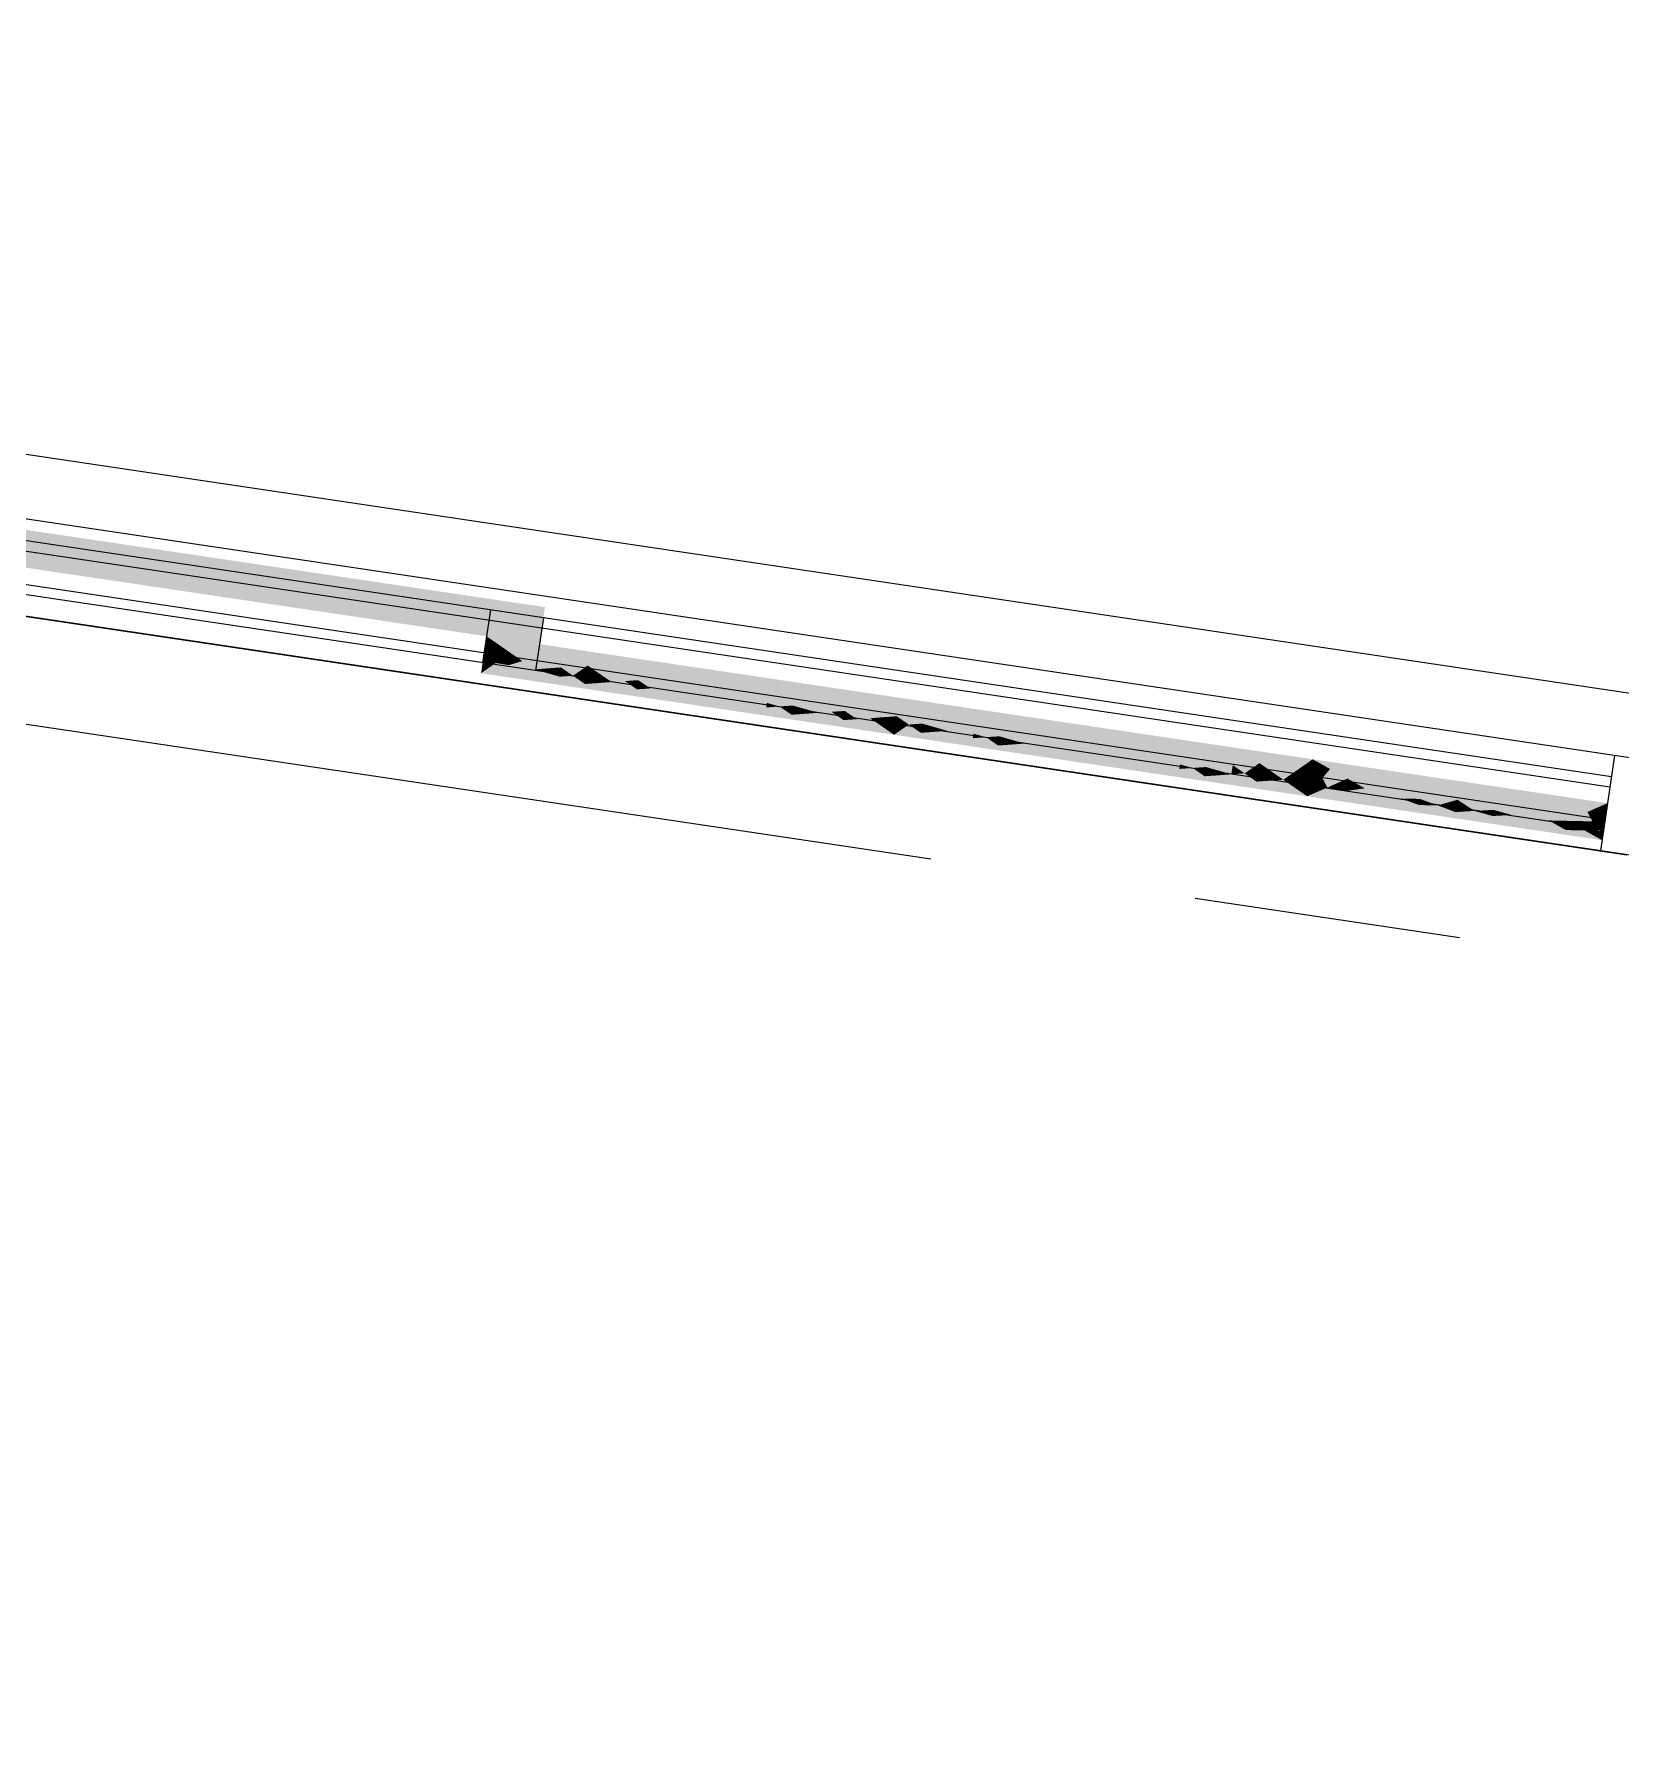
# Model space of a CAD drawing. Header units: millimetres. Extents: x 338 to 506, y 179 to 335.
# Drawn here: x 430.573 to 432.057, y 297.796 to 299.394 of the extents above; entities that cross this region are included whole.
import ezdxf

# ---------------------------------------------------------------- set-up
doc = ezdxf.new("R2010")
doc.units = ezdxf.units.MM
doc.linetypes.add('CENTER', pattern=[2, 1.25, -0.25, 0.25, -0.25])
doc.linetypes.add('DASHED2', pattern=[0.375, 0.25, -0.125])
for name, color, linetype in [('EJES_DE_COLUMNA', 255, 'DASHED2'), ('MUROS', 32, 'Continuous'), ('REJAS', 151, 'Continuous'), ('VENTANAS', 144, 'Continuous')]:
    doc.layers.add(name, color=color, linetype=linetype)

# ---------------------------------------------------------------- blocks, each defined once
blk = doc.blocks.new('*U694')
at = {"layer": 'REJAS', "color": 18, "linetype": 'Continuous', "extrusion": (0, 0, -1)}
for points in [[(-3014.7938, 1915.8071), (-3014.8288, 1914.7471), (-3014.7938, 1914.7471)], [(-3014.7938, 1915.8071), (-3014.8288, 1915.8071), (-3014.8288, 1914.7471)]]:
    blk.add_solid(points, dxfattribs=at)
blk = doc.blocks.new('*U695')
at = {"layer": 'REJAS', "color": 18, "linetype": 'Continuous', "extrusion": (0, 0, -1)}
for points in [[(-3014.7676, 1914.6018), (-3014.7588, 1914.4065), (-3014.7588, 1914.7971)], [(-3014.7588, 1914.7971), (-3014.7685, 1914.7931), (-3014.7703, 1914.7849)], [(-3014.7636, 1914.7951), (-3014.7588, 1914.7971), (-3014.7679, 1914.7958)], [(-3014.7588, 1914.7971), (-3014.7676, 1914.7971), (-3014.7679, 1914.7958)], [(-3014.7643, 1914.7727), (-3014.7588, 1914.7971), (-3014.7701, 1914.7727)], [(-3014.7588, 1914.7971), (-3014.7703, 1914.7849), (-3014.7701, 1914.7727)], [(-3014.7697, 1914.7483), (-3014.7632, 1914.6995), (-3014.7588, 1914.7971)], [(-3014.7685, 1914.7931), (-3014.7636, 1914.7951), (-3014.7679, 1914.7958)], [(-3014.7763, 1914.4065), (-3014.7676, 1914.6018), (-3014.7938, 1914.7971)], [(-3014.7676, 1914.7971), (-3014.7763, 1914.7971), (-3014.7679, 1914.7958)], [(-3014.7763, 1914.7971), (-3014.7724, 1914.7951), (-3014.7679, 1914.7958)], [(-3014.7679, 1914.7958), (-3014.7724, 1914.7951), (-3014.7685, 1914.7931)], [(-3014.7685, 1914.7931), (-3014.7763, 1914.7971), (-3014.7781, 1914.789)], [(-3014.7685, 1914.7931), (-3014.7781, 1914.789), (-3014.7703, 1914.7849)], [(-3014.7807, 1914.6995), (-3014.7697, 1914.7483), (-3014.7938, 1914.7971)], [(-3014.7701, 1914.7727), (-3014.7703, 1914.7849), (-3014.7818, 1914.7727)], [(-3014.7818, 1914.7727), (-3014.7703, 1914.7849), (-3014.7781, 1914.789)], [(-3014.7763, 1914.4065), (-3014.7938, 1914.7971), (-3014.7938, 1914.0159)], [(-3014.7763, 1914.7971), (-3014.7938, 1914.7971), (-3014.7781, 1914.789)], [(-3014.7938, 1914.7971), (-3014.7878, 1914.7849), (-3014.7781, 1914.789)], [(-3014.7781, 1914.789), (-3014.7878, 1914.7849), (-3014.7818, 1914.7727)], [(-3014.7697, 1914.7483), (-3014.7643, 1914.7727), (-3014.7701, 1914.7727)], [(-3014.7758, 1914.7605), (-3014.7697, 1914.7483), (-3014.7701, 1914.7727)], [(-3014.7818, 1914.7727), (-3014.7758, 1914.7605), (-3014.7701, 1914.7727)], [(-3014.7697, 1914.7483), (-3014.7725, 1914.7361), (-3014.7681, 1914.7361)], [(-3014.7692, 1914.7117), (-3014.7632, 1914.6995), (-3014.7665, 1914.7239)], [(-3014.7695, 1914.73), (-3014.7665, 1914.7239), (-3014.7681, 1914.7361)], [(-3014.768, 1914.7269), (-3014.7704, 1914.7259), (-3014.7665, 1914.7239)], [(-3014.7665, 1914.7239), (-3014.7704, 1914.7259), (-3014.7708, 1914.7239)], [(-3014.7693, 1914.7208), (-3014.7665, 1914.7239), (-3014.7713, 1914.7219)], [(-3014.7665, 1914.7239), (-3014.7708, 1914.7239), (-3014.7713, 1914.7219)], [(-3014.7678, 1914.7178), (-3014.7665, 1914.7239), (-3014.7693, 1914.7178)], [(-3014.7665, 1914.7239), (-3014.7693, 1914.7208), (-3014.7693, 1914.7178)], [(-3014.7695, 1914.73), (-3014.7704, 1914.7259), (-3014.768, 1914.7269)], [(-3014.7725, 1914.7361), (-3014.7695, 1914.73), (-3014.7681, 1914.7361)], [(-3014.7752, 1914.7239), (-3014.7807, 1914.6995), (-3014.7692, 1914.7117)], [(-3014.7722, 1914.7178), (-3014.7693, 1914.7208), (-3014.7713, 1914.7219)], [(-3014.7693, 1914.7178), (-3014.7693, 1914.7208), (-3014.7722, 1914.7178)], [(-3014.7725, 1914.7361), (-3014.7752, 1914.7239), (-3014.7695, 1914.73)], [(-3014.7704, 1914.7259), (-3014.7695, 1914.73), (-3014.7723, 1914.7269)], [(-3014.7752, 1914.7239), (-3014.7704, 1914.7259), (-3014.7723, 1914.7269)], [(-3014.7708, 1914.7239), (-3014.7704, 1914.7259), (-3014.7752, 1914.7239)], [(-3014.7713, 1914.7219), (-3014.7708, 1914.7239), (-3014.7752, 1914.7239)], [(-3014.7752, 1914.7239), (-3014.7737, 1914.7208), (-3014.7713, 1914.7219)], [(-3014.7737, 1914.7208), (-3014.7722, 1914.7178), (-3014.7713, 1914.7219)], [(-3014.7632, 1914.6995), (-3014.7662, 1914.7056), (-3014.771, 1914.7035)], [(-3014.771, 1914.7035), (-3014.7662, 1914.7056), (-3014.7692, 1914.7117)], [(-3014.7692, 1914.7117), (-3014.7678, 1914.7178), (-3014.7693, 1914.7178)], [(-3014.7707, 1914.7147), (-3014.7692, 1914.7117), (-3014.7693, 1914.7178)], [(-3014.7692, 1914.7117), (-3014.7749, 1914.7056), (-3014.771, 1914.7035)], [(-3014.7722, 1914.7178), (-3014.7707, 1914.7147), (-3014.7693, 1914.7178)], [(-3014.7749, 1914.7056), (-3014.7807, 1914.6995), (-3014.771, 1914.7035)], [(-3014.7632, 1914.6995), (-3014.7651, 1914.7005), (-3014.7674, 1914.7002)], [(-3014.7674, 1914.7002), (-3014.7676, 1914.6995), (-3014.7632, 1914.6995)], [(-3014.7632, 1914.6995), (-3014.768, 1914.6974), (-3014.7689, 1914.6934)], [(-3014.7656, 1914.6985), (-3014.7632, 1914.6995), (-3014.7677, 1914.6988)], [(-3014.7632, 1914.6995), (-3014.7676, 1914.6995), (-3014.7677, 1914.6988)], [(-3014.7659, 1914.6873), (-3014.7632, 1914.6995), (-3014.7688, 1914.6873)], [(-3014.7632, 1914.6995), (-3014.7689, 1914.6934), (-3014.7688, 1914.6873)], [(-3014.7687, 1914.6751), (-3014.7654, 1914.6506), (-3014.7632, 1914.6995)], [(-3014.7651, 1914.7005), (-3014.7671, 1914.7015), (-3014.7674, 1914.7002)], [(-3014.768, 1914.6974), (-3014.7656, 1914.6985), (-3014.7677, 1914.6988)], [(-3014.77, 1914.7015), (-3014.7671, 1914.7015), (-3014.7691, 1914.7025)], [(-3014.7671, 1914.7015), (-3014.7695, 1914.7005), (-3014.7674, 1914.7002)], [(-3014.7671, 1914.7015), (-3014.77, 1914.7015), (-3014.7695, 1914.7005)], [(-3014.7695, 1914.7005), (-3014.7719, 1914.6995), (-3014.7674, 1914.7002)], [(-3014.7719, 1914.6995), (-3014.7676, 1914.6995), (-3014.7674, 1914.7002)], [(-3014.7676, 1914.6995), (-3014.7719, 1914.6995), (-3014.7677, 1914.6988)], [(-3014.7719, 1914.6995), (-3014.77, 1914.6985), (-3014.7677, 1914.6988)], [(-3014.7677, 1914.6988), (-3014.77, 1914.6985), (-3014.768, 1914.6974)], [(-3014.768, 1914.6974), (-3014.7719, 1914.6995), (-3014.7728, 1914.6954)], [(-3014.768, 1914.6974), (-3014.7728, 1914.6954), (-3014.7689, 1914.6934)], [(-3014.7741, 1914.6506), (-3014.7687, 1914.6751), (-3014.7807, 1914.6995)], [(-3014.7688, 1914.6873), (-3014.7689, 1914.6934), (-3014.7747, 1914.6873)], [(-3014.7747, 1914.6873), (-3014.7689, 1914.6934), (-3014.7728, 1914.6954)], [(-3014.771, 1914.7035), (-3014.77, 1914.7015), (-3014.7691, 1914.7025)], [(-3014.7695, 1914.7005), (-3014.77, 1914.7015), (-3014.7719, 1914.6995)], [(-3014.7715, 1914.7015), (-3014.77, 1914.7015), (-3014.771, 1914.7035)], [(-3014.7719, 1914.6995), (-3014.77, 1914.7015), (-3014.7715, 1914.7015)], [(-3014.7807, 1914.6995), (-3014.7719, 1914.6995), (-3014.771, 1914.7035)], [(-3014.7719, 1914.6995), (-3014.7807, 1914.6995), (-3014.7728, 1914.6954)], [(-3014.7807, 1914.6995), (-3014.7777, 1914.6934), (-3014.7728, 1914.6954)], [(-3014.7728, 1914.6954), (-3014.7777, 1914.6934), (-3014.7747, 1914.6873)], [(-3014.7714, 1914.6629), (-3014.7654, 1914.6506), (-3014.7687, 1914.6751)], [(-3014.7687, 1914.6751), (-3014.7659, 1914.6873), (-3014.7688, 1914.6873)], [(-3014.7717, 1914.6812), (-3014.7687, 1914.6751), (-3014.7688, 1914.6873)], [(-3014.7747, 1914.6873), (-3014.7717, 1914.6812), (-3014.7688, 1914.6873)], [(-3014.7693, 1914.6527), (-3014.7669, 1914.6537), (-3014.7684, 1914.6567)], [(-3014.7714, 1914.6629), (-3014.7741, 1914.6506), (-3014.7684, 1914.6567)], [(-3014.7684, 1914.6567), (-3014.7713, 1914.6537), (-3014.7693, 1914.6527)], [(-3014.7654, 1914.6506), (-3014.7669, 1914.6537), (-3014.7693, 1914.6527)], [(-3014.7697, 1914.6506), (-3014.7654, 1914.6506), (-3014.7693, 1914.6527)], [(-3014.7682, 1914.6476), (-3014.7654, 1914.6506), (-3014.7702, 1914.6486)], [(-3014.7654, 1914.6506), (-3014.7697, 1914.6506), (-3014.7702, 1914.6486)], [(-3014.7711, 1914.6445), (-3014.7681, 1914.6384), (-3014.7654, 1914.6506)], [(-3014.7708, 1914.6262), (-3014.7676, 1914.6018), (-3014.7654, 1914.6506)], [(-3014.7708, 1914.6262), (-3014.7681, 1914.6384), (-3014.7741, 1914.6506)], [(-3014.7711, 1914.6445), (-3014.7682, 1914.6476), (-3014.7702, 1914.6486)], [(-3014.7713, 1914.6537), (-3014.7741, 1914.6506), (-3014.7693, 1914.6527)], [(-3014.7741, 1914.6506), (-3014.7697, 1914.6506), (-3014.7693, 1914.6527)], [(-3014.7697, 1914.6506), (-3014.7741, 1914.6506), (-3014.7702, 1914.6486)], [(-3014.7741, 1914.6506), (-3014.7726, 1914.6476), (-3014.7702, 1914.6486)], [(-3014.7702, 1914.6486), (-3014.7726, 1914.6476), (-3014.7711, 1914.6445)], [(-3014.7697, 1914.553), (-3014.7632, 1914.5042), (-3014.7676, 1914.6018)], [(-3014.7708, 1914.5286), (-3014.7665, 1914.5286), (-3014.7697, 1914.553)], [(-3014.7692, 1914.5164), (-3014.7632, 1914.5042), (-3014.7665, 1914.5286)], [(-3014.7677, 1914.5133), (-3014.7691, 1914.5103), (-3014.7662, 1914.5103)], [(-3014.7665, 1914.5286), (-3014.7708, 1914.5286), (-3014.7692, 1914.5164)], [(-3014.7692, 1914.5164), (-3014.7691, 1914.5103), (-3014.7677, 1914.5133)], [(-3014.7691, 1914.5103), (-3014.7692, 1914.5164), (-3014.7706, 1914.5103)], [(-3014.7692, 1914.5164), (-3014.7708, 1914.5286), (-3014.7719, 1914.5042)], [(-3014.7654, 1914.4553), (-3014.7588, 1914.4065), (-3014.7632, 1914.5042)], [(-3014.7647, 1914.5072), (-3014.7671, 1914.5062), (-3014.7632, 1914.5042)], [(-3014.7632, 1914.5042), (-3014.7671, 1914.5062), (-3014.7676, 1914.5042)], [(-3014.7659, 1914.492), (-3014.7632, 1914.5042), (-3014.7689, 1914.4981)], [(-3014.7676, 1914.5042), (-3014.768, 1914.5021), (-3014.7632, 1914.5042)], [(-3014.7632, 1914.5042), (-3014.768, 1914.5021), (-3014.7661, 1914.5011)], [(-3014.7687, 1914.4797), (-3014.7654, 1914.4553), (-3014.7632, 1914.5042)], [(-3014.7662, 1914.5103), (-3014.7671, 1914.5062), (-3014.7647, 1914.5072)], [(-3014.7659, 1914.492), (-3014.7689, 1914.4981), (-3014.7703, 1914.492)], [(-3014.768, 1914.5021), (-3014.7689, 1914.4981), (-3014.7661, 1914.5011)], [(-3014.7662, 1914.5103), (-3014.7691, 1914.5103), (-3014.7691, 1914.5072)], [(-3014.7671, 1914.5062), (-3014.7662, 1914.5103), (-3014.7691, 1914.5072)], [(-3014.7695, 1914.5052), (-3014.7671, 1914.5062), (-3014.7691, 1914.5072)], [(-3014.7695, 1914.5052), (-3014.7676, 1914.5042), (-3014.7671, 1914.5062)], [(-3014.7719, 1914.5042), (-3014.7676, 1914.5042), (-3014.7695, 1914.5052)], [(-3014.7719, 1914.5042), (-3014.768, 1914.5021), (-3014.7676, 1914.5042)], [(-3014.7704, 1914.5011), (-3014.768, 1914.5021), (-3014.7719, 1914.5042)], [(-3014.7689, 1914.4981), (-3014.768, 1914.5021), (-3014.7704, 1914.5011)], [(-3014.7719, 1914.5042), (-3014.7741, 1914.4553), (-3014.7687, 1914.4797)], [(-3014.7689, 1914.4981), (-3014.7719, 1914.5042), (-3014.7703, 1914.492)], [(-3014.7691, 1914.5072), (-3014.7691, 1914.5103), (-3014.7719, 1914.5042)], [(-3014.7719, 1914.5042), (-3014.7691, 1914.5103), (-3014.7706, 1914.5103)], [(-3014.7695, 1914.5052), (-3014.7691, 1914.5072), (-3014.7719, 1914.5042)], [(-3014.7703, 1914.492), (-3014.7687, 1914.4797), (-3014.7659, 1914.492)], [(-3014.7687, 1914.4797), (-3014.7714, 1914.4675), (-3014.7654, 1914.4553)], [(-3014.7684, 1914.4614), (-3014.7714, 1914.4675), (-3014.7741, 1914.4553)], [(-3014.7708, 1914.4309), (-3014.7588, 1914.4065), (-3014.7654, 1914.4553)], [(-3014.7654, 1914.4553), (-3014.7669, 1914.4584), (-3014.7693, 1914.4574)], [(-3014.7697, 1914.4553), (-3014.7654, 1914.4553), (-3014.7693, 1914.4574)], [(-3014.7681, 1914.4431), (-3014.7654, 1914.4553), (-3014.7711, 1914.4492)], [(-3014.7682, 1914.4523), (-3014.7654, 1914.4553), (-3014.7702, 1914.4533)], [(-3014.7654, 1914.4553), (-3014.7697, 1914.4553), (-3014.7702, 1914.4533)], [(-3014.7693, 1914.4574), (-3014.7669, 1914.4584), (-3014.7684, 1914.4614)], [(-3014.7681, 1914.4431), (-3014.7741, 1914.4553), (-3014.7708, 1914.4309)], [(-3014.7711, 1914.4492), (-3014.7682, 1914.4523), (-3014.7702, 1914.4533)], [(-3014.7684, 1914.4614), (-3014.7713, 1914.4584), (-3014.7693, 1914.4574)], [(-3014.7713, 1914.4584), (-3014.7741, 1914.4553), (-3014.7693, 1914.4574)], [(-3014.7741, 1914.4553), (-3014.7697, 1914.4553), (-3014.7693, 1914.4574)], [(-3014.7697, 1914.4553), (-3014.7741, 1914.4553), (-3014.7702, 1914.4533)], [(-3014.7741, 1914.4553), (-3014.7726, 1914.4523), (-3014.7702, 1914.4533)], [(-3014.7702, 1914.4533), (-3014.7726, 1914.4523), (-3014.7711, 1914.4492)], [(-3014.7708, 1914.4309), (-3014.7741, 1914.4553), (-3014.7763, 1914.4065)], [(-3014.7648, 1914.4187), (-3014.7667, 1914.4106), (-3014.7618, 1914.4126)], [(-3014.7678, 1914.4248), (-3014.7707, 1914.4187), (-3014.7648, 1914.4187)], [(-3014.7648, 1914.4187), (-3014.7707, 1914.4187), (-3014.7706, 1914.4126)], [(-3014.7667, 1914.4106), (-3014.7648, 1914.4187), (-3014.7706, 1914.4126)], [(-3014.7708, 1914.4309), (-3014.7707, 1914.4187), (-3014.7678, 1914.4248)], [(-3014.7706, 1914.4126), (-3014.7707, 1914.4187), (-3014.7763, 1914.4065)], [(-3014.7707, 1914.4187), (-3014.7708, 1914.4309), (-3014.7736, 1914.4187)], [(-3014.7763, 1914.4065), (-3014.7707, 1914.4187), (-3014.7736, 1914.4187)], [(-3014.7618, 1914.4126), (-3014.7667, 1914.4106), (-3014.7588, 1914.4065)], [(-3014.7588, 1914.4065), (-3014.7667, 1914.4106), (-3014.7676, 1914.4065)], [(-3014.7632, 1914.3088), (-3014.7588, 1914.4065), (-3014.7697, 1914.3577)], [(-3014.7643, 1914.3821), (-3014.7588, 1914.4065), (-3014.7703, 1914.3943)], [(-3014.7676, 1914.4065), (-3014.7685, 1914.4024), (-3014.7588, 1914.4065)], [(-3014.7588, 1914.4065), (-3014.7685, 1914.4024), (-3014.7646, 1914.4004)], [(-3014.7676, 1914.2112), (-3014.7588, 1914.0159), (-3014.7588, 1914.4065)], [(-3014.7685, 1914.4024), (-3014.7703, 1914.3943), (-3014.7646, 1914.4004)], [(-3014.7715, 1914.4085), (-3014.7667, 1914.4106), (-3014.7706, 1914.4126)], [(-3014.7715, 1914.4085), (-3014.7676, 1914.4065), (-3014.7667, 1914.4106)], [(-3014.7763, 1914.4065), (-3014.7676, 1914.4065), (-3014.7715, 1914.4085)], [(-3014.7763, 1914.4065), (-3014.7851, 1914.2112), (-3014.7676, 1914.2112)], [(-3014.7763, 1914.4065), (-3014.7685, 1914.4024), (-3014.7676, 1914.4065)], [(-3014.7733, 1914.4004), (-3014.7685, 1914.4024), (-3014.7763, 1914.4065)], [(-3014.7703, 1914.3943), (-3014.7685, 1914.4024), (-3014.7733, 1914.4004)], [(-3014.7697, 1914.3577), (-3014.7763, 1914.4065), (-3014.7719, 1914.3088)], [(-3014.7703, 1914.3943), (-3014.7763, 1914.4065), (-3014.773, 1914.3821)], [(-3014.7715, 1914.4085), (-3014.7706, 1914.4126), (-3014.7763, 1914.4065)], [(-3014.7643, 1914.3821), (-3014.7658, 1914.3851), (-3014.7682, 1914.3841)], [(-3014.7658, 1914.3851), (-3014.7673, 1914.3882), (-3014.7682, 1914.3841)], [(-3014.7673, 1914.3882), (-3014.7703, 1914.3943), (-3014.773, 1914.3821)], [(-3014.7673, 1914.3882), (-3014.7702, 1914.3851), (-3014.7682, 1914.3841)], [(-3014.7702, 1914.3851), (-3014.773, 1914.3821), (-3014.7682, 1914.3841)], [(-3014.7682, 1914.3841), (-3014.7687, 1914.3821), (-3014.7643, 1914.3821)], [(-3014.767, 1914.3699), (-3014.7643, 1914.3821), (-3014.77, 1914.376)], [(-3014.7687, 1914.3821), (-3014.7691, 1914.3801), (-3014.7643, 1914.3821)], [(-3014.7643, 1914.3821), (-3014.7691, 1914.3801), (-3014.7672, 1914.379)], [(-3014.767, 1914.3699), (-3014.77, 1914.376), (-3014.7714, 1914.3699)], [(-3014.7697, 1914.3577), (-3014.767, 1914.3699), (-3014.7714, 1914.3699)], [(-3014.7691, 1914.3801), (-3014.77, 1914.376), (-3014.7672, 1914.379)], [(-3014.773, 1914.3821), (-3014.7687, 1914.3821), (-3014.7682, 1914.3841)], [(-3014.773, 1914.3821), (-3014.7691, 1914.3801), (-3014.7687, 1914.3821)], [(-3014.7715, 1914.379), (-3014.7691, 1914.3801), (-3014.773, 1914.3821)], [(-3014.77, 1914.376), (-3014.7691, 1914.3801), (-3014.7715, 1914.379)], [(-3014.77, 1914.376), (-3014.773, 1914.3821), (-3014.7714, 1914.3699)], [(-3014.7697, 1914.3577), (-3014.7708, 1914.3333), (-3014.7665, 1914.3333)], [(-3014.7665, 1914.3333), (-3014.7692, 1914.3211), (-3014.7632, 1914.3088)], [(-3014.7665, 1914.3333), (-3014.7708, 1914.3333), (-3014.7692, 1914.3211)], [(-3014.7692, 1914.3211), (-3014.7691, 1914.315), (-3014.7677, 1914.318)], [(-3014.7691, 1914.315), (-3014.7692, 1914.3211), (-3014.7706, 1914.315)], [(-3014.7692, 1914.3211), (-3014.7708, 1914.3333), (-3014.7719, 1914.3088)], [(-3014.7647, 1914.3119), (-3014.7671, 1914.3109), (-3014.7632, 1914.3088)], [(-3014.7632, 1914.3088), (-3014.7671, 1914.3109), (-3014.7676, 1914.3088)], [(-3014.7654, 1914.26), (-3014.7632, 1914.3088), (-3014.7687, 1914.2844)], [(-3014.7659, 1914.2966), (-3014.7632, 1914.3088), (-3014.7689, 1914.3027)], [(-3014.7676, 1914.3088), (-3014.768, 1914.3068), (-3014.7632, 1914.3088)], [(-3014.7632, 1914.3088), (-3014.768, 1914.3068), (-3014.7661, 1914.3058)], [(-3014.7662, 1914.315), (-3014.7671, 1914.3109), (-3014.7647, 1914.3119)], [(-3014.768, 1914.3068), (-3014.7689, 1914.3027), (-3014.7661, 1914.3058)], [(-3014.7677, 1914.318), (-3014.7691, 1914.315), (-3014.7662, 1914.315)], [(-3014.7662, 1914.315), (-3014.7691, 1914.315), (-3014.7691, 1914.3119)], [(-3014.7671, 1914.3109), (-3014.7662, 1914.315), (-3014.7691, 1914.3119)], [(-3014.7695, 1914.3099), (-3014.7671, 1914.3109), (-3014.7691, 1914.3119)], [(-3014.7695, 1914.3099), (-3014.7676, 1914.3088), (-3014.7671, 1914.3109)], [(-3014.7719, 1914.3088), (-3014.7676, 1914.3088), (-3014.7695, 1914.3099)], [(-3014.7719, 1914.3088), (-3014.768, 1914.3068), (-3014.7676, 1914.3088)], [(-3014.7704, 1914.3058), (-3014.768, 1914.3068), (-3014.7719, 1914.3088)], [(-3014.7689, 1914.3027), (-3014.768, 1914.3068), (-3014.7704, 1914.3058)], [(-3014.7687, 1914.2844), (-3014.7719, 1914.3088), (-3014.7697, 1914.26)], [(-3014.7689, 1914.3027), (-3014.7719, 1914.3088), (-3014.7703, 1914.2966)], [(-3014.7691, 1914.3119), (-3014.7691, 1914.315), (-3014.7719, 1914.3088)], [(-3014.7719, 1914.3088), (-3014.7691, 1914.315), (-3014.7706, 1914.315)], [(-3014.7695, 1914.3099), (-3014.7691, 1914.3119), (-3014.7719, 1914.3088)], [(-3014.7659, 1914.2966), (-3014.7689, 1914.3027), (-3014.7703, 1914.2966)], [(-3014.7687, 1914.2844), (-3014.7659, 1914.2966), (-3014.7703, 1914.2966)], [(-3014.7654, 1914.26), (-3014.7687, 1914.2844), (-3014.7697, 1914.26)], [(-3014.7697, 1914.26), (-3014.7676, 1914.2112), (-3014.7654, 1914.26)], [(-3014.7697, 1914.1624), (-3014.7632, 1914.1135), (-3014.7676, 1914.2112)], [(-3014.7851, 1914.2112), (-3014.7719, 1914.1135), (-3014.7676, 1914.2112)], [(-3014.7851, 1914.2112), (-3014.7938, 1914.0159), (-3014.7719, 1914.1135)], [(-3014.7708, 1914.138), (-3014.7665, 1914.138), (-3014.7697, 1914.1624)], [(-3014.7692, 1914.1257), (-3014.7632, 1914.1135), (-3014.7665, 1914.138)], [(-3014.7665, 1914.138), (-3014.7708, 1914.138), (-3014.7692, 1914.1257)], [(-3014.7692, 1914.1257), (-3014.7708, 1914.138), (-3014.7719, 1914.1135)], [(-3014.7654, 1914.0647), (-3014.7588, 1914.0159), (-3014.7632, 1914.1135)], [(-3014.7647, 1914.1166), (-3014.7671, 1914.1156), (-3014.7632, 1914.1135)], [(-3014.7632, 1914.1135), (-3014.7671, 1914.1156), (-3014.7676, 1914.1135)], [(-3014.7659, 1914.1013), (-3014.7632, 1914.1135), (-3014.7689, 1914.1074)], [(-3014.7676, 1914.1135), (-3014.768, 1914.1115), (-3014.7632, 1914.1135)], [(-3014.7632, 1914.1135), (-3014.768, 1914.1115), (-3014.7661, 1914.1105)], [(-3014.7687, 1914.0891), (-3014.7654, 1914.0647), (-3014.7632, 1914.1135)], [(-3014.7662, 1914.1196), (-3014.7671, 1914.1156), (-3014.7647, 1914.1166)], [(-3014.7677, 1914.1227), (-3014.7691, 1914.1196), (-3014.7662, 1914.1196)], [(-3014.7662, 1914.1196), (-3014.7691, 1914.1196), (-3014.7691, 1914.1166)], [(-3014.7671, 1914.1156), (-3014.7662, 1914.1196), (-3014.7691, 1914.1166)], [(-3014.7695, 1914.1146), (-3014.7671, 1914.1156), (-3014.7691, 1914.1166)], [(-3014.7695, 1914.1146), (-3014.7676, 1914.1135), (-3014.7671, 1914.1156)], [(-3014.7719, 1914.1135), (-3014.7676, 1914.1135), (-3014.7695, 1914.1146)], [(-3014.7719, 1914.1135), (-3014.768, 1914.1115), (-3014.7676, 1914.1135)], [(-3014.7692, 1914.1257), (-3014.7691, 1914.1196), (-3014.7677, 1914.1227)], [(-3014.7704, 1914.1105), (-3014.768, 1914.1115), (-3014.7719, 1914.1135)], [(-3014.7719, 1914.1135), (-3014.7774, 1914.0891), (-3014.7687, 1914.0891)], [(-3014.7689, 1914.1074), (-3014.7719, 1914.1135), (-3014.7703, 1914.1013)], [(-3014.7691, 1914.1196), (-3014.7692, 1914.1257), (-3014.7706, 1914.1196)], [(-3014.7691, 1914.1166), (-3014.7691, 1914.1196), (-3014.7719, 1914.1135)], [(-3014.7719, 1914.1135), (-3014.7691, 1914.1196), (-3014.7706, 1914.1196)], [(-3014.7695, 1914.1146), (-3014.7691, 1914.1166), (-3014.7719, 1914.1135)], [(-3014.7659, 1914.1013), (-3014.7689, 1914.1074), (-3014.7703, 1914.1013)], [(-3014.7703, 1914.1013), (-3014.7687, 1914.0891), (-3014.7659, 1914.1013)], [(-3014.768, 1914.1115), (-3014.7689, 1914.1074), (-3014.7661, 1914.1105)], [(-3014.7689, 1914.1074), (-3014.768, 1914.1115), (-3014.7704, 1914.1105)], [(-3014.7714, 1914.0769), (-3014.7654, 1914.0647), (-3014.7687, 1914.0891)], [(-3014.7774, 1914.0891), (-3014.7714, 1914.0769), (-3014.7687, 1914.0891)], [(-3014.7774, 1914.0891), (-3014.7829, 1914.0647), (-3014.7714, 1914.0769)], [(-3014.7669, 1914.0678), (-3014.769, 1914.0681), (-3014.7654, 1914.0647)], [(-3014.7654, 1914.0647), (-3014.769, 1914.0681), (-3014.7693, 1914.0667)], [(-3014.7673, 1914.0657), (-3014.7696, 1914.0654), (-3014.7654, 1914.0647)], [(-3014.7684, 1914.0708), (-3014.769, 1914.0681), (-3014.7669, 1914.0678)], [(-3014.7693, 1914.0667), (-3014.7696, 1914.0654), (-3014.7673, 1914.0657)], [(-3014.7714, 1914.0769), (-3014.7732, 1914.0688), (-3014.7684, 1914.0708)], [(-3014.769, 1914.0681), (-3014.7684, 1914.0708), (-3014.7708, 1914.0698)], [(-3014.7732, 1914.0688), (-3014.769, 1914.0681), (-3014.7708, 1914.0698)], [(-3014.7693, 1914.0667), (-3014.769, 1914.0681), (-3014.7732, 1914.0688)], [(-3014.7693, 1914.0667), (-3014.7732, 1914.0688), (-3014.7741, 1914.0647)], [(-3014.7696, 1914.0654), (-3014.7693, 1914.0667), (-3014.7717, 1914.0657)], [(-3014.7741, 1914.0647), (-3014.7696, 1914.0654), (-3014.7717, 1914.0657)], [(-3014.7732, 1914.0688), (-3014.7714, 1914.0769), (-3014.7771, 1914.0708)], [(-3014.7829, 1914.0647), (-3014.7732, 1914.0688), (-3014.7771, 1914.0708)], [(-3014.7741, 1914.0647), (-3014.7732, 1914.0688), (-3014.7829, 1914.0647)], [(-3014.7708, 1914.0403), (-3014.7588, 1914.0159), (-3014.7654, 1914.0647)], [(-3014.7654, 1914.0647), (-3014.7696, 1914.0654), (-3014.7697, 1914.0647)], [(-3014.7654, 1914.0647), (-3014.7702, 1914.0627), (-3014.7711, 1914.0586)], [(-3014.7678, 1914.0637), (-3014.7654, 1914.0647), (-3014.7699, 1914.064)], [(-3014.7654, 1914.0647), (-3014.7697, 1914.0647), (-3014.7699, 1914.064)], [(-3014.7681, 1914.0525), (-3014.7654, 1914.0647), (-3014.771, 1914.0525)], [(-3014.7682, 1914.0586), (-3014.7654, 1914.0647), (-3014.7711, 1914.0586)], [(-3014.7702, 1914.0627), (-3014.7678, 1914.0637), (-3014.7699, 1914.064)], [(-3014.7708, 1914.0403), (-3014.7681, 1914.0525), (-3014.771, 1914.0525)], [(-3014.7682, 1914.0586), (-3014.7711, 1914.0586), (-3014.771, 1914.0525)], [(-3014.7697, 1914.0647), (-3014.7696, 1914.0654), (-3014.7741, 1914.0647)], [(-3014.7697, 1914.0647), (-3014.7741, 1914.0647), (-3014.7699, 1914.064)], [(-3014.7741, 1914.0647), (-3014.7722, 1914.0637), (-3014.7699, 1914.064)], [(-3014.7699, 1914.064), (-3014.7722, 1914.0637), (-3014.7702, 1914.0627)], [(-3014.7702, 1914.0627), (-3014.7741, 1914.0647), (-3014.775, 1914.0606)], [(-3014.7702, 1914.0627), (-3014.775, 1914.0606), (-3014.7711, 1914.0586)], [(-3014.7829, 1914.0647), (-3014.7938, 1914.0159), (-3014.7708, 1914.0403)], [(-3014.7739, 1914.0464), (-3014.7708, 1914.0403), (-3014.771, 1914.0525)], [(-3014.771, 1914.0525), (-3014.7711, 1914.0586), (-3014.7769, 1914.0525)], [(-3014.7769, 1914.0525), (-3014.7739, 1914.0464), (-3014.771, 1914.0525)], [(-3014.7769, 1914.0525), (-3014.7711, 1914.0586), (-3014.775, 1914.0606)], [(-3014.775, 1914.0606), (-3014.7741, 1914.0647), (-3014.7829, 1914.0647)], [(-3014.7829, 1914.0647), (-3014.7799, 1914.0586), (-3014.775, 1914.0606)], [(-3014.7799, 1914.0586), (-3014.7769, 1914.0525), (-3014.775, 1914.0606)], [(-3014.7678, 1914.0342), (-3014.7701, 1914.0308), (-3014.7648, 1914.0281)], [(-3014.7708, 1914.0403), (-3014.7701, 1914.0308), (-3014.7678, 1914.0342)], [(-3014.7701, 1914.0308), (-3014.7708, 1914.0403), (-3014.7727, 1914.0322)], [(-3014.7745, 1914.024), (-3014.7708, 1914.0403), (-3014.7823, 1914.0281)], [(-3014.7618, 1914.022), (-3014.766, 1914.0227), (-3014.7588, 1914.0159)], [(-3014.7588, 1914.0159), (-3014.766, 1914.0227), (-3014.7667, 1914.0199)], [(-3014.7627, 1914.0179), (-3014.7673, 1914.0172), (-3014.7588, 1914.0159)], [(-3014.7648, 1914.0281), (-3014.766, 1914.0227), (-3014.7618, 1914.022)], [(-3014.7667, 1914.0199), (-3014.7673, 1914.0172), (-3014.7627, 1914.0179)], [(-3014.7648, 1914.0281), (-3014.7701, 1914.0308), (-3014.7697, 1914.0261)], [(-3014.766, 1914.0227), (-3014.7648, 1914.0281), (-3014.7697, 1914.0261)], [(-3014.7679, 1914.0244), (-3014.7701, 1914.0242), (-3014.766, 1914.0227)], [(-3014.766, 1914.0227), (-3014.7701, 1914.0242), (-3014.7703, 1914.0233)], [(-3014.7703, 1914.0233), (-3014.7706, 1914.022), (-3014.766, 1914.0227)], [(-3014.7667, 1914.0199), (-3014.766, 1914.0227), (-3014.7706, 1914.022)], [(-3014.7686, 1914.021), (-3014.7699, 1914.0206), (-3014.7667, 1914.0199)], [(-3014.7667, 1914.0199), (-3014.7699, 1914.0206), (-3014.7696, 1914.0199)], [(-3014.7667, 1914.0199), (-3014.7694, 1914.0196), (-3014.7679, 1914.0194)], [(-3014.7694, 1914.0196), (-3014.7667, 1914.0199), (-3014.7696, 1914.0199)], [(-3014.7673, 1914.0172), (-3014.7667, 1914.0199), (-3014.7715, 1914.0179)], [(-3014.7763, 1914.0159), (-3014.7673, 1914.0172), (-3014.7715, 1914.0179)], [(-3014.7697, 1914.0261), (-3014.7701, 1914.0242), (-3014.7679, 1914.0244)], [(-3014.7679, 1914.0194), (-3014.7694, 1914.0196), (-3014.7691, 1914.0189)], [(-3014.7706, 1914.022), (-3014.7699, 1914.0206), (-3014.7686, 1914.021)], [(-3014.7691, 1914.0189), (-3014.7725, 1914.0199), (-3014.7715, 1914.0179)], [(-3014.7691, 1914.0189), (-3014.7694, 1914.0196), (-3014.7708, 1914.0194)], [(-3014.7708, 1914.0194), (-3014.7694, 1914.0196), (-3014.7725, 1914.0199)], [(-3014.7725, 1914.0199), (-3014.7694, 1914.0196), (-3014.7696, 1914.0199)], [(-3014.7699, 1914.0206), (-3014.7725, 1914.0199), (-3014.7696, 1914.0199)], [(-3014.7697, 1914.0261), (-3014.7701, 1914.0308), (-3014.7745, 1914.024)], [(-3014.7721, 1914.025), (-3014.7701, 1914.0242), (-3014.7697, 1914.0261)], [(-3014.7715, 1914.021), (-3014.7699, 1914.0206), (-3014.7706, 1914.022)], [(-3014.7725, 1914.0199), (-3014.7699, 1914.0206), (-3014.7715, 1914.021)], [(-3014.7745, 1914.024), (-3014.7701, 1914.0308), (-3014.7727, 1914.0322)], [(-3014.7745, 1914.024), (-3014.7701, 1914.0242), (-3014.7721, 1914.025)], [(-3014.7701, 1914.0242), (-3014.7745, 1914.024), (-3014.7703, 1914.0233)], [(-3014.7745, 1914.024), (-3014.7706, 1914.022), (-3014.7703, 1914.0233)], [(-3014.7745, 1914.024), (-3014.7725, 1914.0199), (-3014.7706, 1914.022)], [(-3014.7715, 1914.0179), (-3014.7725, 1914.0199), (-3014.7763, 1914.0159)], [(-3014.7754, 1914.0199), (-3014.7725, 1914.0199), (-3014.7745, 1914.024)], [(-3014.7763, 1914.0159), (-3014.7725, 1914.0199), (-3014.7754, 1914.0199)], [(-3014.7938, 1914.0159), (-3014.7745, 1914.024), (-3014.7823, 1914.0281)], [(-3014.7763, 1914.0159), (-3014.7745, 1914.024), (-3014.7938, 1914.0159)], [(-3014.7588, 1914.0159), (-3014.7673, 1914.0172), (-3014.7676, 1914.0159)], [(-3014.7676, 1913.9462), (-3014.7646, 1913.8765), (-3014.7588, 1914.0159)], [(-3014.7588, 1914.0159), (-3014.7646, 1913.8765), (-3014.7588, 1913.8765)], [(-3014.7588, 1914.0159), (-3014.7683, 1914.0101), (-3014.7697, 1913.9985)], [(-3014.7636, 1914.013), (-3014.7588, 1914.0159), (-3014.7678, 1914.0139)], [(-3014.7588, 1914.0159), (-3014.7676, 1914.0159), (-3014.7678, 1914.0139)], [(-3014.7632, 1913.981), (-3014.7588, 1914.0159), (-3014.769, 1913.981)], [(-3014.7588, 1914.0159), (-3014.7697, 1913.9985), (-3014.769, 1913.981)], [(-3014.7683, 1914.0101), (-3014.7636, 1914.013), (-3014.7678, 1914.0139)], [(-3014.7718, 1914.0166), (-3014.7676, 1914.0159), (-3014.7673, 1914.0172)], [(-3014.7763, 1914.0159), (-3014.7676, 1914.0159), (-3014.7718, 1914.0166)], [(-3014.7763, 1913.8765), (-3014.7676, 1913.9462), (-3014.7938, 1914.0159)], [(-3014.7676, 1914.0159), (-3014.7763, 1914.0159), (-3014.7678, 1914.0139)], [(-3014.7763, 1914.0159), (-3014.7723, 1914.013), (-3014.7678, 1914.0139)], [(-3014.7678, 1914.0139), (-3014.7723, 1914.013), (-3014.7683, 1914.0101)], [(-3014.7683, 1914.0101), (-3014.7763, 1914.0159), (-3014.7778, 1914.0043)], [(-3014.7683, 1914.0101), (-3014.7778, 1914.0043), (-3014.7697, 1913.9985)], [(-3014.7807, 1913.981), (-3014.7697, 1913.9985), (-3014.7778, 1914.0043)], [(-3014.7763, 1913.8765), (-3014.7938, 1914.0159), (-3014.7938, 1913.7371)], [(-3014.7763, 1914.0159), (-3014.7938, 1914.0159), (-3014.7778, 1914.0043)], [(-3014.7938, 1914.0159), (-3014.7872, 1913.9985), (-3014.7778, 1914.0043)], [(-3014.7778, 1914.0043), (-3014.7872, 1913.9985), (-3014.7807, 1913.981)], [(-3014.769, 1913.981), (-3014.7697, 1913.9985), (-3014.7807, 1913.981)], [(-3014.7676, 1913.9462), (-3014.7632, 1913.981), (-3014.769, 1913.981)], [(-3014.7741, 1913.9636), (-3014.7676, 1913.9462), (-3014.769, 1913.981)], [(-3014.7807, 1913.981), (-3014.7741, 1913.9636), (-3014.769, 1913.981)], [(-3014.7697, 1913.9288), (-3014.7661, 1913.9113), (-3014.7676, 1913.9462)], [(-3014.7697, 1913.9288), (-3014.7719, 1913.9113), (-3014.7679, 1913.9201)], [(-3014.7683, 1913.8939), (-3014.7646, 1913.8765), (-3014.7661, 1913.9113)], [(-3014.7699, 1913.9157), (-3014.7661, 1913.9113), (-3014.7679, 1913.9201)], [(-3014.768, 1913.9135), (-3014.7693, 1913.9128), (-3014.7661, 1913.9113)], [(-3014.7661, 1913.9113), (-3014.7693, 1913.9128), (-3014.769, 1913.9113)], [(-3014.769, 1913.9113), (-3014.7687, 1913.9099), (-3014.7661, 1913.9113)], [(-3014.7661, 1913.9113), (-3014.7687, 1913.9099), (-3014.7671, 1913.9092)], [(-3014.7701, 1913.9026), (-3014.7683, 1913.8939), (-3014.7661, 1913.9113)], [(-3014.7687, 1913.9099), (-3014.7681, 1913.907), (-3014.7671, 1913.9092)], [(-3014.7699, 1913.9157), (-3014.7693, 1913.9128), (-3014.768, 1913.9135)], [(-3014.7701, 1913.9026), (-3014.7681, 1913.907), (-3014.7719, 1913.9113)], [(-3014.7681, 1913.907), (-3014.7687, 1913.9099), (-3014.77, 1913.9092)], [(-3014.7719, 1913.9113), (-3014.7763, 1913.8765), (-3014.7683, 1913.8939)], [(-3014.77, 1913.9092), (-3014.7687, 1913.9099), (-3014.7719, 1913.9113)], [(-3014.7719, 1913.9113), (-3014.7687, 1913.9099), (-3014.769, 1913.9113)], [(-3014.769, 1913.9113), (-3014.7693, 1913.9128), (-3014.7719, 1913.9113)], [(-3014.7693, 1913.9128), (-3014.7699, 1913.9157), (-3014.7709, 1913.9135)], [(-3014.7719, 1913.9113), (-3014.7693, 1913.9128), (-3014.7709, 1913.9135)], [(-3014.7684, 1913.8852), (-3014.7665, 1913.8852), (-3014.7683, 1913.8939)], [(-3014.7683, 1913.8939), (-3014.7703, 1913.8896), (-3014.7684, 1913.8852)], [(-3014.7588, 1913.8765), (-3014.7646, 1913.8765), (-3014.7588, 1913.7371)], [(-3014.7588, 1913.7371), (-3014.7646, 1913.8765), (-3014.7676, 1913.8068)], [(-3014.7685, 1913.8808), (-3014.7646, 1913.8765), (-3014.7684, 1913.8852)], [(-3014.7646, 1913.8765), (-3014.7665, 1913.8852), (-3014.7684, 1913.8852)], [(-3014.7646, 1913.8765), (-3014.7685, 1913.8808), (-3014.7711, 1913.8794)], [(-3014.7705, 1913.8765), (-3014.7646, 1913.8765), (-3014.7711, 1913.8794)], [(-3014.7683, 1913.8591), (-3014.7661, 1913.8416), (-3014.7646, 1913.8765)], [(-3014.7685, 1913.8721), (-3014.7646, 1913.8765), (-3014.7711, 1913.8736)], [(-3014.7646, 1913.8765), (-3014.7705, 1913.8765), (-3014.7711, 1913.8736)], [(-3014.7665, 1913.8678), (-3014.7646, 1913.8765), (-3014.7684, 1913.8678)], [(-3014.7646, 1913.8765), (-3014.7685, 1913.8721), (-3014.7684, 1913.8678)], [(-3014.7763, 1913.8765), (-3014.7851, 1913.8068), (-3014.7676, 1913.8068)], [(-3014.7719, 1913.8416), (-3014.7683, 1913.8591), (-3014.7763, 1913.8765)], [(-3014.7703, 1913.8896), (-3014.7723, 1913.8852), (-3014.7684, 1913.8852)], [(-3014.7723, 1913.8852), (-3014.7685, 1913.8808), (-3014.7684, 1913.8852)], [(-3014.7711, 1913.8794), (-3014.7685, 1913.8808), (-3014.7723, 1913.8852)], [(-3014.7763, 1913.8765), (-3014.7705, 1913.8765), (-3014.7711, 1913.8794)], [(-3014.7705, 1913.8765), (-3014.7763, 1913.8765), (-3014.7711, 1913.8736)], [(-3014.7723, 1913.8852), (-3014.7743, 1913.8808), (-3014.7711, 1913.8794)], [(-3014.7743, 1913.8808), (-3014.7763, 1913.8765), (-3014.7711, 1913.8794)], [(-3014.7763, 1913.8765), (-3014.7743, 1913.8721), (-3014.7711, 1913.8736)], [(-3014.7701, 1913.8504), (-3014.7661, 1913.8416), (-3014.7683, 1913.8591)], [(-3014.7683, 1913.8591), (-3014.7665, 1913.8678), (-3014.7684, 1913.8678)], [(-3014.7703, 1913.8634), (-3014.7683, 1913.8591), (-3014.7684, 1913.8678)], [(-3014.7684, 1913.8678), (-3014.7685, 1913.8721), (-3014.7723, 1913.8678)], [(-3014.7723, 1913.8678), (-3014.7703, 1913.8634), (-3014.7684, 1913.8678)], [(-3014.7723, 1913.8678), (-3014.7685, 1913.8721), (-3014.7711, 1913.8736)], [(-3014.7711, 1913.8736), (-3014.7743, 1913.8721), (-3014.7723, 1913.8678)], [(-3014.7661, 1913.8416), (-3014.7671, 1913.8438), (-3014.7687, 1913.8431)], [(-3014.769, 1913.8416), (-3014.7661, 1913.8416), (-3014.7687, 1913.8431)], [(-3014.7687, 1913.8431), (-3014.7671, 1913.8438), (-3014.7681, 1913.846)], [(-3014.7701, 1913.8504), (-3014.7719, 1913.8416), (-3014.7681, 1913.846)], [(-3014.7681, 1913.846), (-3014.77, 1913.8438), (-3014.7687, 1913.8431)], [(-3014.77, 1913.8438), (-3014.7719, 1913.8416), (-3014.7687, 1913.8431)], [(-3014.7719, 1913.8416), (-3014.769, 1913.8416), (-3014.7687, 1913.8431)], [(-3014.7676, 1913.8068), (-3014.7661, 1913.8416), (-3014.7697, 1913.8242)], [(-3014.768, 1913.8395), (-3014.7661, 1913.8416), (-3014.7693, 1913.8402)], [(-3014.7661, 1913.8416), (-3014.769, 1913.8416), (-3014.7693, 1913.8402)], [(-3014.7699, 1913.8373), (-3014.7679, 1913.8329), (-3014.7661, 1913.8416)], [(-3014.7697, 1913.8242), (-3014.7679, 1913.8329), (-3014.7719, 1913.8416)], [(-3014.7699, 1913.8373), (-3014.768, 1913.8395), (-3014.7693, 1913.8402)], [(-3014.769, 1913.8416), (-3014.7719, 1913.8416), (-3014.7693, 1913.8402)], [(-3014.7719, 1913.8416), (-3014.7709, 1913.8395), (-3014.7693, 1913.8402)], [(-3014.7693, 1913.8402), (-3014.7709, 1913.8395), (-3014.7699, 1913.8373)], [(-3014.7697, 1913.7894), (-3014.7632, 1913.772), (-3014.7676, 1913.8068)], [(-3014.7851, 1913.8068), (-3014.7719, 1913.772), (-3014.7676, 1913.8068)], [(-3014.7851, 1913.8068), (-3014.7938, 1913.7371), (-3014.7719, 1913.772)], [(-3014.7665, 1913.7807), (-3014.7672, 1913.7749), (-3014.7648, 1913.7763)], [(-3014.7681, 1913.785), (-3014.7694, 1913.7807), (-3014.7665, 1913.7807)], [(-3014.7665, 1913.7807), (-3014.7694, 1913.7807), (-3014.7692, 1913.7763)], [(-3014.7672, 1913.7749), (-3014.7665, 1913.7807), (-3014.7692, 1913.7763)], [(-3014.7697, 1913.7894), (-3014.7694, 1913.7807), (-3014.7681, 1913.785)], [(-3014.7692, 1913.7763), (-3014.7694, 1913.7807), (-3014.7719, 1913.772)], [(-3014.7694, 1913.7807), (-3014.7697, 1913.7894), (-3014.7708, 1913.7807)], [(-3014.7719, 1913.772), (-3014.7694, 1913.7807), (-3014.7708, 1913.7807)], [(-3014.7654, 1913.7545), (-3014.7588, 1913.7371), (-3014.7632, 1913.772)], [(-3014.7648, 1913.7763), (-3014.7672, 1913.7749), (-3014.7632, 1913.772)], [(-3014.7632, 1913.772), (-3014.7672, 1913.7749), (-3014.7676, 1913.772)], [(-3014.7659, 1913.7676), (-3014.7632, 1913.772), (-3014.7679, 1913.769)], [(-3014.7632, 1913.772), (-3014.7676, 1913.772), (-3014.7679, 1913.769)], [(-3014.7687, 1913.7632), (-3014.7654, 1913.7545), (-3014.7632, 1913.772)], [(-3014.7687, 1913.7632), (-3014.7707, 1913.7584), (-3014.7654, 1913.7545)], [(-3014.7687, 1913.7632), (-3014.7659, 1913.7676), (-3014.7679, 1913.769)], [(-3014.7719, 1913.772), (-3014.7672, 1913.7749), (-3014.7692, 1913.7763)], [(-3014.7676, 1913.772), (-3014.7672, 1913.7749), (-3014.7719, 1913.772)], [(-3014.7679, 1913.769), (-3014.7676, 1913.772), (-3014.7719, 1913.772)], [(-3014.7719, 1913.772), (-3014.7703, 1913.7676), (-3014.7679, 1913.769)], [(-3014.7703, 1913.7676), (-3014.7687, 1913.7632), (-3014.7679, 1913.769)], [(-3014.7719, 1913.772), (-3014.7707, 1913.7584), (-3014.7687, 1913.7632)], [(-3014.7707, 1913.7584), (-3014.7719, 1913.772), (-3014.7734, 1913.7603)], [(-3014.7749, 1913.7487), (-3014.7719, 1913.772), (-3014.7829, 1913.7545)], [(-3014.7588, 1913.7371), (-3014.7654, 1913.7545), (-3014.7668, 1913.7429)], [(-3014.7654, 1913.7545), (-3014.7707, 1913.7584), (-3014.7701, 1913.7516)], [(-3014.7661, 1913.7487), (-3014.7654, 1913.7545), (-3014.769, 1913.7487)], [(-3014.7654, 1913.7545), (-3014.7701, 1913.7516), (-3014.769, 1913.7487)], [(-3014.7668, 1913.7429), (-3014.7661, 1913.7487), (-3014.769, 1913.7487)], [(-3014.769, 1913.7487), (-3014.7708, 1913.7458), (-3014.7668, 1913.7429)], [(-3014.7701, 1913.7516), (-3014.7749, 1913.7487), (-3014.769, 1913.7487)], [(-3014.7749, 1913.7487), (-3014.7708, 1913.7458), (-3014.769, 1913.7487)], [(-3014.7701, 1913.7516), (-3014.7707, 1913.7584), (-3014.7749, 1913.7487)], [(-3014.7749, 1913.7487), (-3014.7707, 1913.7584), (-3014.7734, 1913.7603)], [(-3014.7749, 1913.7487), (-3014.7727, 1913.7429), (-3014.7708, 1913.7458)], [(-3014.7756, 1913.7429), (-3014.7727, 1913.7429), (-3014.7749, 1913.7487)], [(-3014.7938, 1913.7371), (-3014.7749, 1913.7487), (-3014.7829, 1913.7545)], [(-3014.7763, 1913.7371), (-3014.7749, 1913.7487), (-3014.7938, 1913.7371)], [(-3014.7628, 1913.74), (-3014.7673, 1913.739), (-3014.7588, 1913.7371)], [(-3014.7588, 1913.7371), (-3014.7673, 1913.739), (-3014.7676, 1913.7371)], [(-3014.7668, 1913.7429), (-3014.7673, 1913.739), (-3014.7628, 1913.74)], [(-3014.7688, 1913.7444), (-3014.7701, 1913.7439), (-3014.7668, 1913.7429)], [(-3014.7668, 1913.7429), (-3014.7701, 1913.7439), (-3014.7697, 1913.7429)], [(-3014.7668, 1913.7429), (-3014.7696, 1913.7424), (-3014.768, 1913.7422)], [(-3014.7696, 1913.7424), (-3014.7668, 1913.7429), (-3014.7697, 1913.7429)], [(-3014.7692, 1913.7415), (-3014.7686, 1913.7407), (-3014.7668, 1913.7429)], [(-3014.7668, 1913.7429), (-3014.7686, 1913.7407), (-3014.7671, 1913.741)], [(-3014.7686, 1913.7407), (-3014.7673, 1913.739), (-3014.7671, 1913.741)], [(-3014.7673, 1913.739), (-3014.7686, 1913.7407), (-3014.7694, 1913.7395)], [(-3014.7763, 1913.7371), (-3014.7673, 1913.739), (-3014.7716, 1913.74)], [(-3014.7718, 1913.7381), (-3014.7676, 1913.7371), (-3014.7673, 1913.739)], [(-3014.7763, 1913.7371), (-3014.7676, 1913.7371), (-3014.7718, 1913.7381)], [(-3014.768, 1913.7422), (-3014.7696, 1913.7424), (-3014.7692, 1913.7415)], [(-3014.7716, 1913.74), (-3014.7686, 1913.7407), (-3014.7692, 1913.7415)], [(-3014.7694, 1913.7395), (-3014.7686, 1913.7407), (-3014.7716, 1913.74)], [(-3014.7708, 1913.7458), (-3014.7701, 1913.7439), (-3014.7688, 1913.7444)], [(-3014.7692, 1913.7415), (-3014.7727, 1913.7429), (-3014.7716, 1913.74)], [(-3014.7692, 1913.7415), (-3014.7696, 1913.7424), (-3014.7709, 1913.7422)], [(-3014.7709, 1913.7422), (-3014.7696, 1913.7424), (-3014.7727, 1913.7429)], [(-3014.7727, 1913.7429), (-3014.7696, 1913.7424), (-3014.7697, 1913.7429)], [(-3014.7701, 1913.7439), (-3014.7727, 1913.7429), (-3014.7697, 1913.7429)], [(-3014.7718, 1913.7444), (-3014.7701, 1913.7439), (-3014.7708, 1913.7458)], [(-3014.7727, 1913.7429), (-3014.7701, 1913.7439), (-3014.7718, 1913.7444)], [(-3014.7716, 1913.74), (-3014.7727, 1913.7429), (-3014.7763, 1913.7371)], [(-3014.7763, 1913.7371), (-3014.7727, 1913.7429), (-3014.7756, 1913.7429)]]:
    blk.add_solid(points, dxfattribs=at)
blk = doc.blocks.new('LATERAL_DERECHA')
at = {"layer": 'MUROS'}
blk.add_lwpolyline([(3014.8988, 1913.5621), (3014.8988, 1912.1621), (3014.7488, 1912.1621), (3014.7488, 1916.7421), (3014.8988, 1916.7421), (3014.8988, 1913.7121)], dxfattribs=at)
at = {"layer": 'REJAS', "color": 18}
for p, q in [((3014.7488, 1916.7421), (3014.7488, 1913.7121)), ((3014.8388, 1913.7121), (3014.8388, 1916.7421)), ((3014.7688, 1913.7371), (3014.7688, 1916.7171)), ((3014.8088, 1913.7371), (3014.8088, 1916.7171)), ((3014.8188, 1913.7371), (3014.8188, 1916.7171)), ((3014.778, 1913.7371), (3014.778, 1916.6912)), ((3014.8188, 1914.7971), (3014.7688, 1914.7971)), ((3014.8188, 1914.7471), (3014.7688, 1914.7471)), ((3014.8388, 1913.7371), (3014.7488, 1913.7371))]:
    blk.add_line(p, q, dxfattribs=at)
at = {"layer": 'REJAS', "color": 18, "linetype": 'Continuous'}
for name in ['*U694', '*U695']:
    blk.add_blockref(name, (0, 0), dxfattribs=at)
blk = doc.blocks.new('EJES_ESTRUCTURALES')
at = {"layer": 'EJES_DE_COLUMNA', "color": 9, "linetype": 'CENTER'}
blk.add_line((752.47941, 131.2663), (752.47941, 199.7363), dxfattribs=at)
blk = doc.blocks.new('A$C7152A42C')
at = {"layer": 'EJES_DE_COLUMNA'}
blk.add_blockref('EJES_ESTRUCTURALES', (-631.22088, -95.28525), dxfattribs=at)
at = {"layer": 'VENTANAS', "color": 30}
blk.add_blockref('LATERAL_DERECHA', (-2893.39037, -1842.37438), dxfattribs=at)

msp = doc.modelspace()

# ---------------------------------------------------------------- block references
at = {"layer": 'MUROS', "color": 32, "rotation": 81.53046525965426}
msp.add_blockref('A$C7152A42C', (484.7482, 168.0844), dxfattribs=at)

doc.saveas('drawing.dxf')
